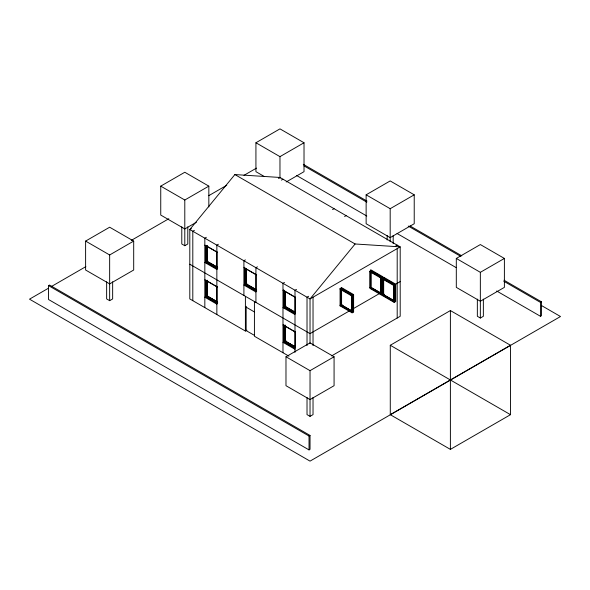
<?xml version="1.0" encoding="UTF-8"?>
<svg xmlns="http://www.w3.org/2000/svg" width="590" height="590" viewBox="0 0 590 590"><rect width="100%" height="100%" fill="white"/><g stroke="black" fill="none" stroke-linecap="round" stroke-linejoin="round"><path stroke-width="0.89" d="M331.573 355.91L400.197 316.284L400.197 246.871L279.97 177.465L234.886 174.566L189.803 229.517L189.803 298.931L245.403 331.034L246.908 330.171M191.396 228.603L189.803 229.517L310.03 298.931L400.197 246.871L355.114 243.98L310.03 298.931L310.03 343.682M196.426 222.224L184.795 228.942L160.746 215.062L160.746 186.138L184.795 172.258L208.838 186.138L208.838 206.928M85.609 241.089L109.652 227.209L133.694 241.089L133.694 270.014L109.652 283.893L85.609 270.014L85.609 241.089L109.652 254.969L133.694 241.089M264.46 176.602L255.927 171.675L255.927 142.758L279.97 128.871L304.02 142.758L304.02 171.675L286.18 181.978M160.746 186.138L184.795 200.017L208.838 186.138M48.535 285.626L49.538 285.051L310.03 435.442L310.03 449.329L309.027 449.904L48.535 299.514L48.535 285.626L309.027 436.025L310.03 435.442M48.284 288.318L29.5 299.167L310.03 461.129L560.5 316.52L541.377 305.473M51.419 286.511L85.86 266.628M131.253 240.418L168.828 218.728M208.742 195.681L226.744 185.29M243.965 175.341L256.488 168.113M255.927 142.758L279.97 156.638L304.02 142.758M278.377 178.387L279.97 177.465M194.405 230.336L192.805 231.258L192.805 300.671M281.378 180.12L282.979 179.198M181.786 226.811L181.786 243.98L184.795 245.72L187.797 243.98L187.797 226.811M206.33 237.328L204.833 238.198L204.833 307.611M106.642 281.762L106.642 298.931L109.652 300.671L112.653 298.931L112.653 281.762M218.359 244.267L216.855 245.138L216.855 314.551M207.083 260.5L205.578 261.363L217.607 268.303M207.687 260.846L204.833 262.491L216.855 269.431M245.403 259.888L243.906 260.758L243.906 295.465M332.568 209.568L334.073 208.698M366.132 194.818L390.182 180.931L414.224 194.818L414.224 223.735L390.182 237.623L366.132 223.735L366.132 194.818L390.182 208.698L414.224 194.818M207.083 295.199L205.578 296.069L217.607 303.009M207.687 295.553L204.833 297.198L216.855 304.138M257.432 266.828L255.927 267.698L255.927 302.405M344.597 216.508L346.094 215.638M246.155 283.053L244.658 283.923L256.68 290.863M246.908 283.318L243.906 285.051L255.927 291.991M284.483 282.448L282.979 283.318L282.979 352.731M296.505 289.388L295 290.258L295 352.363M285.228 305.613L283.731 306.483L295 312.988M285.833 305.959L282.979 307.611L295 314.551M308.622 296.276L307.021 297.198L307.021 345.607M395.595 246.06L397.195 245.138M340.083 288.517L341.588 287.655L353.609 294.594L353.609 311.948L352.105 312.818L340.083 305.871L340.083 288.517L352.105 295.465L352.105 312.818M371.243 270.766L369.738 271.629L369.738 287.596L371.243 286.725L371.243 271.651M341.588 288.348L340.083 289.218L352.105 296.158L353.609 295.288L341.588 288.348L341.588 287.655M342.185 288.694L340.688 289.565L340.688 305.524M369.893 271.717L381.162 278.222L382.667 277.359L382.667 276.666L380.565 277.875L380.565 293.842L382.062 292.972L382.667 293.326L381.162 294.189L369.893 287.684M353.609 294.594L351.507 295.811L351.507 311.771L353.012 310.908L353.609 311.255L352.105 312.125L340.083 305.178L341.588 304.315L342.185 304.661L340.083 305.871M382.165 278.111L383.67 277.241L395.691 284.181L395.691 301.534L394.186 302.405L382.165 295.465L382.165 278.111L394.186 285.051L394.186 302.405M383.67 277.934L382.165 278.805L394.186 285.744L395.691 284.874L383.67 277.934L383.67 277.241M384.267 278.281L382.763 279.151L382.763 295.118M285.228 340.319L283.731 341.19L295 347.694M285.98 340.578L282.979 342.318L295 349.258M349.929 310.606L310.03 333.638L189.803 264.224M353.115 308.762L379.451 293.562M400.197 281.578L393.589 285.398L393.589 301.365L395.086 300.494L395.691 300.841L394.186 301.711L382.165 294.771L383.67 293.901M369.893 288.377L381.162 294.882L382.667 294.019L370.542 287.131M382.165 295.465L384.267 294.248M285.98 356.773L310.03 342.893L334.073 356.773L334.073 385.698L310.03 399.577L285.98 385.698L285.98 356.773L310.03 370.66L334.073 356.773M456.306 258.442L480.349 244.562L504.391 258.442L504.391 287.367L480.349 301.247L456.306 287.367L456.306 258.442L480.349 272.322L504.391 258.442M390.278 345.268L450.391 310.561L510.505 345.268L510.505 414.682L450.391 449.381L390.278 414.682L390.278 345.268L510.505 414.682M307.021 397.446L307.021 414.623L310.03 416.356L313.032 414.623L313.032 397.446M477.347 299.115L477.347 316.284L480.349 318.025L483.358 316.284L483.358 299.115M503.816 281.246L540.462 302.405L541.465 301.829L541.465 315.709L540.462 316.284L496.647 290.988M390.278 414.682L510.505 345.268M303.282 164.308L367.01 201.102M410.021 225.941L461.8 255.831M504.022 280.213L541.465 301.829M303.872 165.812L366.803 202.141M408.228 226.059L460.805 256.414M296.704 175.555L366.803 216.029M397.07 233.5L456.018 267.536M234.886 174.566L355.114 243.98M370.645 269.719L382.667 276.666M370.645 270.419L382.667 277.359M383.566 278.687L394.386 284.933L394.29 300.959M370.439 271.223L381.265 277.47M383.463 278.745L394.29 284.992M369.893 271.024L381.162 277.529L381.162 294.882M383.566 294.653L395.691 301.534M380.491 292.994L370.439 287.19L370.542 271.171L381.361 277.418L381.265 293.437M393.515 300.509L383.463 294.712L383.566 279.572M342.34 305.443L353.609 311.948M217.607 252.343L205.578 245.396L205.578 262.056L217.607 268.996M244.658 267.956L256.68 274.896M283.731 290.516L295 297.021M204.833 245.138L216.855 252.078M243.906 267.698L255.927 274.638M282.979 290.258L295 297.198M217.607 267.263L206.987 261.245L206.987 246.17M256.68 289.823L246.06 283.805L246.06 268.73M295.177 312.169L285.132 306.365L285.132 291.29M217.703 267.55L206.883 261.304L206.883 245.344M256.008 289.668L245.956 283.864L245.956 268.789M295.081 312.228L285.029 306.424L285.029 291.349M256.68 291.556L244.658 284.616L244.658 267.263M295 313.681L283.731 307.176L283.731 289.823M217.607 287.05L205.578 280.103L205.578 296.763L217.607 303.703M283.731 325.223L295 331.728M204.833 279.844L216.855 286.784M282.979 324.965L295 331.905M245.403 306.741L254.423 311.948M217.607 301.969L207.083 295.9L207.083 280.125M285.228 341.013L295 346.655M217.031 301.756L206.987 295.951L206.987 280.877M295.177 346.876L285.132 341.072L285.132 325.105M217.703 302.257L206.883 296.01L206.883 280.936M295.081 346.935L285.029 341.131L285.029 325.164M295 348.388L283.731 341.883L283.731 324.53M254.423 335.378L246.155 330.606L246.155 306.306M288.989 356.198L254.423 336.241L254.423 301.534M540.462 302.405L540.462 316.284M480.349 272.322L480.349 318.025M450.391 310.561L450.391 449.381M397.195 248.611L397.195 318.025M395.086 284.528L395.086 300.494M393.183 235.484L393.183 243.618M390.182 208.698L390.182 241.738M387.173 235.484L387.173 240.005M383.67 279.712L383.67 294.594M382.062 277.012L382.062 292.972M353.012 294.941L353.012 310.908M341.588 289.233L341.588 305.008M313.032 297.198L313.032 345.607M310.03 370.66L310.03 416.356M309.027 436.025L309.027 449.904M295.148 297.109L295.148 313.076M295.148 331.816L295.148 347.783M284.328 290.863L284.328 306.83M284.328 325.569L284.328 341.536M279.97 156.638L279.97 178.328M256.075 274.549L256.075 290.516M246.155 268.863L246.155 283.746M245.403 296.328L245.403 331.034M245.256 268.303L245.256 284.269M217.002 251.996L217.002 267.956M217.002 286.703L217.002 302.663M207.083 245.418L207.083 261.193M206.183 245.742L206.183 261.709M206.183 280.449L206.183 296.416M184.795 200.017L184.795 245.72M109.652 254.969L109.652 300.671M352.311 295.347L341.485 289.1L341.485 305.067L352.311 311.314L352.311 295.347M352.208 295.406L341.389 289.159L341.389 305.126L352.208 311.373L352.208 295.406"/></g></svg>
